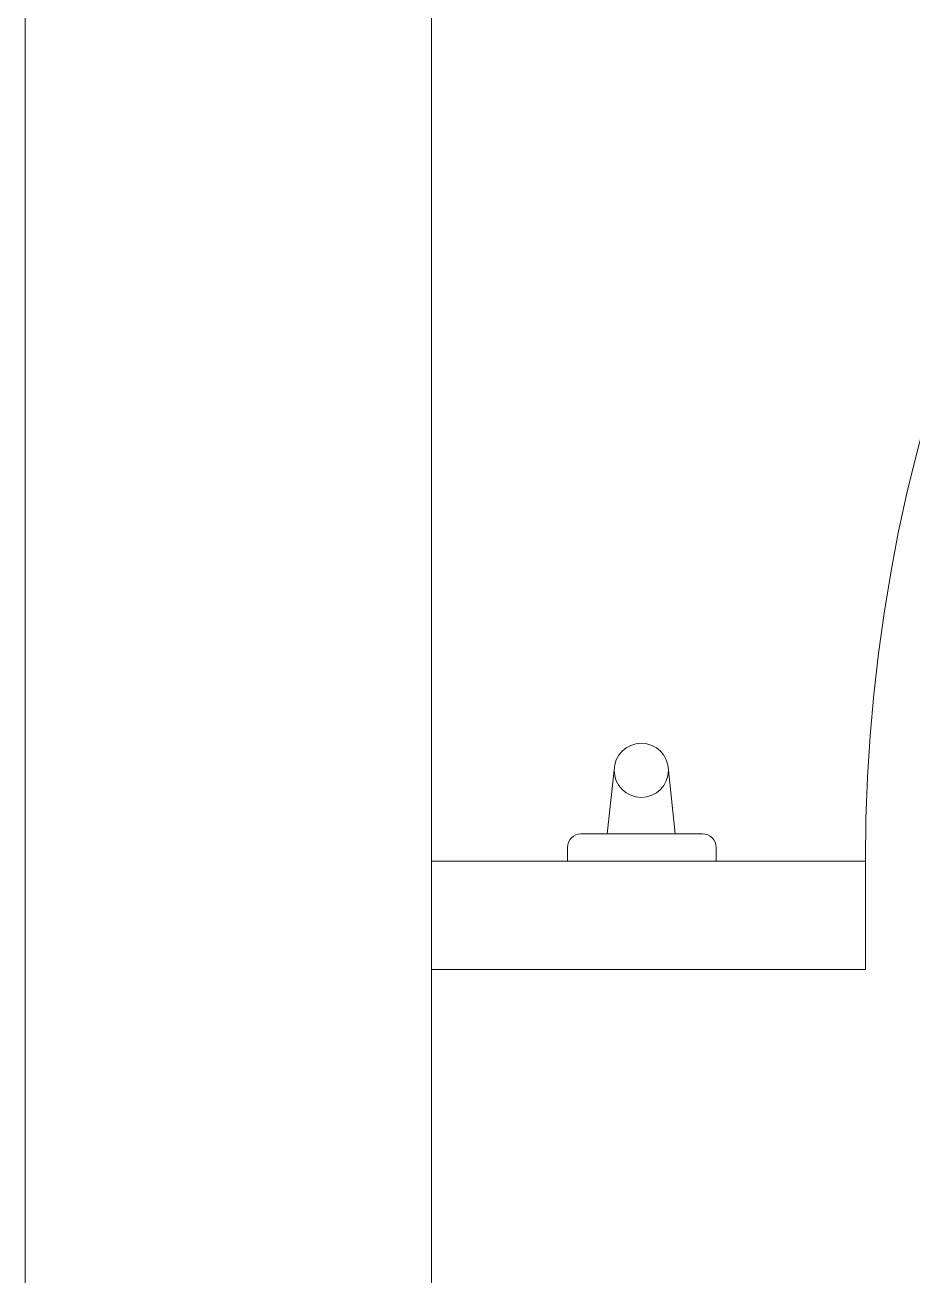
# Model space of a CAD drawing. Header units: millimetres. Extents: x 206 to 837, y 40 to 323.
# Drawn here: x 689.484 to 689.8116, y 267.2882 to 267.7496 of the extents above; entities that cross this region are included whole.
import ezdxf

# ---------------------------------------------------------------- set-up
doc = ezdxf.new("R2010")
doc.units = ezdxf.units.MM
doc.layers.add('I-ARQ', color=8, linetype='Continuous', lineweight=0)

msp = doc.modelspace()

# ---------------------------------------------------------------- linework, layer by layer
at = {"layer": 'I-ARQ'}
for p, q in [((689.48403, 268.25932), (689.48403, 263.62182)), ((689.48403, 268.25932), (689.48403, 267.59182)), ((689.63403, 268.25932), (689.63403, 267.59182)), ((689.63403, 268.25932), (689.63403, 267.55122)), ((689.63403, 267.55122), (689.63403, 263.62182)), ((689.69883, 267.45122), (689.70136, 267.47468)), ((689.72389, 267.45122), (689.72136, 267.47468)), ((689.73395, 267.45122), (689.68912, 267.45122)), ((689.68412, 267.44122), (689.68412, 267.44622)), ((689.73895, 267.44122), (689.73895, 267.44622)), ((689.79403, 267.44122), (689.63403, 267.44122)), ((689.73895, 267.44122), (689.68412, 267.44122)), ((689.79403, 267.44122), (689.79403, 267.40122)), ((689.79403, 267.40122), (689.63403, 267.40122))]:
    msp.add_line(p, q, dxfattribs=at)
msp.add_circle((689.71136, 267.47468), 0.01, dxfattribs=at)
for centre, radius, start, end in [((690.39562, 267.44149), 0.60159, 90.15105, 180.02584), ((689.68912, 267.44622), 0.005, 90, 180), ((689.73395, 267.44622), 0.005, 0, 90)]:
    msp.add_arc(centre, radius, start, end, dxfattribs=at)

doc.saveas('drawing.dxf')
